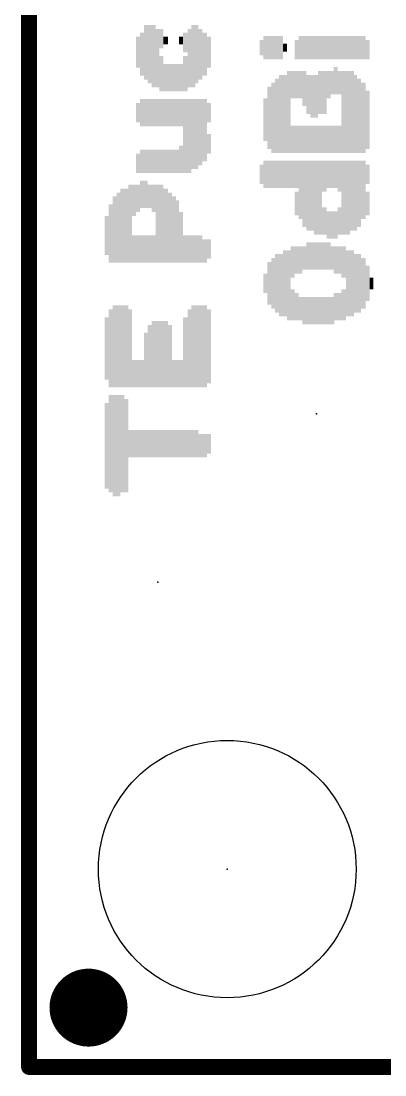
# Model space of a CAD drawing. Extents: x -17 to 166, y -13 to 51.
# Drawn here: x -0.1 to 4.56, y -0.1 to 13.42 of the extents above; entities that cross this region are included whole.
import ezdxf

# ---------------------------------------------------------------- set-up
doc = ezdxf.new("R2010")
doc.units = 0
for name, color, linetype in [('1', 12, 'CONTINUOUS'), ('16', 132, 'CONTINUOUS'), ('20', 31, 'CONTINUOUS'), ('21', 41, 'CONTINUOUS'), ('23', 53, 'CONTINUOUS')]:
    doc.layers.add(name, color=color, linetype=linetype)

# ---------------------------------------------------------------- blocks, each defined once
blk = doc.blocks.new('PIE')
at = {"const_width": 0.5}
blk.add_lwpolyline([(0, -0.25, 1), (0, 0.25, 1), (0, -0.25)], format="xyb", dxfattribs=at)
blk = doc.blocks.new('RECT')
blk.add_solid([(-0.5, -0.5), (0.5, -0.5), (-0.5, 0.5), (0.5, 0.5)])

msp = doc.modelspace()

# ---------------------------------------------------------------- linework, layer by layer
at = {"layer": '1', "const_width": 0.2032}
for points in [[(0, 0), (0, 22.86)], [(25.4, 0), (0, 0)]]:
    msp.add_lwpolyline(points, dxfattribs=at)
at = {"layer": '1', "const_width": 0.1016}
for points in [[(0, 0.0508, 1), (0, -0.0508)], [(-0.0508, 0, 1), (0.0508, 0)]]:
    msp.add_lwpolyline(points, format="xyb", dxfattribs=at)
at = {"layer": '16', "const_width": 0.2032}
for points in [[(0, 0), (0, 22.86)], [(25.4, 0), (0, 0)]]:
    msp.add_lwpolyline(points, dxfattribs=at)
at = {"layer": '16', "const_width": 0.1016}
for points in [[(0, 0.0508, 1), (0, -0.0508)], [(-0.0508, 0, 1), (0.0508, 0)]]:
    msp.add_lwpolyline(points, format="xyb", dxfattribs=at)
at = {"layer": '20', "const_width": 0.2032}
for points in [[(0, 0), (0, 35.56)], [(60.96, 0), (0, 0)]]:
    msp.add_lwpolyline(points, dxfattribs=at)
at = {"layer": '20', "const_width": 0.1016}
for points in [[(0, 0.0508, 1), (0, -0.0508)], [(-0.0508, 0, 1), (0.0508, 0)]]:
    msp.add_lwpolyline(points, format="xyb", dxfattribs=at)
at = {"layer": '20'}
msp.add_circle((2.54, 2.54), 1.651, dxfattribs=at)
at = {"layer": '23'}
for p in [(3.683, 8.382), (1.651, 6.223), (2.54, 2.54), (0.762, 0.762)]:
    msp.add_point(p, dxfattribs=at)

# ---------------------------------------------------------------- block references
at = {"layer": '1'}
msp.add_blockref('PIE', (0.762, 0.762), dxfattribs=at)
at = {"layer": '21', "rotation": 90}
for p, xscale, yscale in [((1.446, 12.998), 0.55, 0.05), ((1.496, 13.023), 0.7, 0.05), ((1.546, 12.998), 0.75, 0.05), ((1.596, 12.973), 0.8, 0.05), ((1.646, 12.948), 0.75, 0.05), ((1.696, 13.198), 0.25, 0.05), ((2.001, 13.148), 0.25, 0.06), ((2.056, 12.948), 0.75, 0.05), ((2.106, 12.973), 0.8, 0.05), ((2.146, 12.998), 0.75, 0.05), ((2.196, 12.998), 0.65, 0.05), ((2.251, 12.998), 0.55, 0.06), ((1.396, 13.023), 0.4, 0.05), ((1.751, 13.173), 0.1, 0.06), ((1.946, 13.173), 0.1, 0.05), ((2.306, 13.023), 0.4, 0.05), ((2.978, 13.082), 0.2, 0.05), ((3.028, 13.082), 0.3, 0.05), ((3.078, 13.082), 0.3, 0.05), ((3.128, 13.082), 0.3, 0.05), ((3.178, 13.082), 0.3, 0.05), ((3.228, 13.082), 0.3, 0.05), ((3.278, 13.082), 0.1, 0.05), ((3.428, 13.057), 0.25, 0.05), ((3.478, 13.082), 0.3, 0.05), ((3.528, 13.082), 0.3, 0.05), ((3.578, 13.082), 0.3, 0.05), ((3.628, 13.082), 0.3, 0.05), ((3.678, 13.082), 0.3, 0.05), ((3.728, 13.082), 0.3, 0.05), ((3.783, 13.082), 0.3, 0.06), ((3.838, 13.082), 0.3, 0.05), ((3.888, 13.082), 0.3, 0.05), ((3.928, 13.082), 0.3, 0.05), ((3.978, 13.082), 0.3, 0.05), ((4.033, 13.082), 0.3, 0.06), ((4.088, 13.082), 0.3, 0.05), ((4.138, 13.082), 0.3, 0.05), ((4.178, 13.082), 0.3, 0.05), ((4.228, 13.082), 0.3, 0.05), ((4.283, 13.082), 0.3, 0.06), ((4.338, 13.057), 0.25, 0.05), ((1.696, 12.748), 0.45, 0.05), ((1.751, 12.698), 0.35, 0.06), ((1.806, 12.698), 0.35, 0.05), ((1.856, 12.698), 0.35, 0.05), ((1.896, 12.698), 0.35, 0.05), ((1.946, 12.698), 0.35, 0.05), ((2.001, 12.748), 0.45, 0.06), ((3.328, 12.257), 1.05, 0.05), ((3.378, 12.607), 0.35, 0.05), ((3.428, 12.607), 0.35, 0.05), ((3.478, 12.607), 0.35, 0.05), ((3.528, 12.557), 0.45, 0.05), ((3.578, 12.482), 0.5, 0.05), ((3.628, 12.457), 0.55, 0.05), ((3.678, 12.457), 0.55, 0.05), ((3.728, 12.507), 0.55, 0.05), ((3.783, 12.507), 0.55, 0.06), ((3.838, 12.607), 0.35, 0.05), ((3.888, 12.632), 0.3, 0.05), ((3.928, 12.657), 0.35, 0.05), ((3.978, 12.632), 0.3, 0.05), ((4.033, 12.257), 1.05, 0.06), ((4.088, 12.257), 1.05, 0.05), ((4.138, 12.257), 1.05, 0.05), ((3.078, 12.182), 0.8, 0.05), ((3.128, 12.182), 0.9, 0.05), ((3.178, 12.207), 0.95, 0.05), ((4.228, 12.207), 0.95, 0.05), ((4.283, 12.182), 0.9, 0.06), ((4.338, 12.157), 0.75, 0.05), ((1.396, 12.248), 0.25, 0.05), ((1.446, 12.248), 0.35, 0.05), ((1.496, 12.248), 0.35, 0.05), ((1.546, 12.248), 0.35, 0.05), ((1.596, 12.248), 0.35, 0.05), ((1.646, 12.248), 0.35, 0.05), ((1.696, 12.248), 0.35, 0.05), ((1.751, 12.248), 0.35, 0.06), ((1.806, 12.248), 0.35, 0.05), ((1.856, 12.248), 0.35, 0.05), ((1.896, 12.248), 0.35, 0.05), ((1.946, 12.248), 0.35, 0.05), ((2.001, 11.948), 0.95, 0.06), ((2.056, 11.948), 0.95, 0.05), ((2.106, 11.973), 0.9, 0.05), ((2.146, 11.973), 0.9, 0.05), ((2.196, 11.998), 0.85, 0.05), ((2.251, 12.023), 0.8, 0.06), ((2.306, 12.248), 0.25, 0.05), ((3.028, 12.157), 0.55, 0.05), ((3.378, 11.907), 0.35, 0.05), ((3.428, 11.907), 0.35, 0.05), ((3.478, 11.907), 0.35, 0.05), ((3.528, 11.907), 0.35, 0.05), ((3.578, 11.907), 0.35, 0.05), ((3.628, 11.907), 0.35, 0.05), ((3.678, 11.907), 0.35, 0.05), ((3.728, 11.907), 0.35, 0.05), ((3.783, 11.907), 0.35, 0.06), ((3.838, 11.907), 0.35, 0.05), ((3.888, 11.907), 0.35, 0.05), ((3.928, 11.907), 0.35, 0.05), ((3.978, 11.907), 0.35, 0.05), ((2.306, 11.848), 0.25, 0.05), ((1.446, 11.623), 0.3, 0.05), ((1.496, 11.623), 0.3, 0.05), ((1.546, 11.623), 0.3, 0.05), ((1.596, 11.623), 0.3, 0.05), ((1.646, 11.623), 0.3, 0.05), ((1.696, 11.623), 0.3, 0.05), ((1.751, 11.623), 0.3, 0.06), ((1.806, 11.623), 0.3, 0.05), ((1.856, 11.623), 0.3, 0.05), ((1.896, 11.623), 0.3, 0.05), ((1.946, 11.648), 0.35, 0.05), ((1.396, 11.598), 0.25, 0.05), ((3.028, 11.457), 0.35, 0.05), ((3.078, 11.457), 0.35, 0.05), ((3.128, 11.457), 0.35, 0.05), ((3.178, 11.457), 0.35, 0.05), ((3.228, 11.457), 0.35, 0.05), ((3.278, 11.457), 0.35, 0.05), ((3.328, 11.457), 0.35, 0.05), ((3.378, 11.457), 0.35, 0.05), ((3.428, 11.457), 0.35, 0.05), ((3.478, 11.257), 0.75, 0.05), ((3.528, 11.207), 0.85, 0.05), ((3.578, 11.182), 0.9, 0.05), ((3.628, 11.182), 0.9, 0.05), ((3.678, 11.157), 0.95, 0.05), ((3.728, 11.157), 0.95, 0.05), ((3.783, 11.432), 0.4, 0.06), ((3.838, 11.457), 0.35, 0.05), ((3.888, 11.457), 0.35, 0.05), ((3.928, 11.457), 0.35, 0.05), ((3.978, 11.432), 0.4, 0.05), ((4.033, 11.157), 0.95, 0.06), ((4.088, 11.157), 0.95, 0.05), ((4.138, 11.182), 0.9, 0.05), ((4.178, 11.182), 0.9, 0.05), ((4.228, 11.207), 0.85, 0.05), ((4.283, 11.257), 0.75, 0.06), ((2.978, 11.457), 0.25, 0.05), ((4.338, 11.457), 0.25, 0.05), ((1.446, 11.198), 0.35, 0.05), ((1.496, 11.198), 0.35, 0.05), ((1.196, 10.798), 0.95, 0.05), ((1.246, 10.798), 0.95, 0.05), ((1.346, 11.123), 0.4, 0.05), ((1.396, 11.148), 0.35, 0.05), ((1.546, 11.173), 0.3, 0.05), ((1.596, 11.148), 0.35, 0.05), ((1.751, 10.798), 0.95, 0.06), ((3.428, 11.082), 0.3, 0.05), ((4.338, 11.082), 0.3, 0.05), ((1.096, 10.748), 0.85, 0.05), ((1.146, 10.773), 0.9, 0.05), ((1.806, 10.773), 0.9, 0.05), ((1.856, 10.748), 0.85, 0.05), ((1.896, 10.723), 0.8, 0.05), ((1.046, 10.698), 0.75, 0.05), ((1.946, 10.648), 0.65, 0.05), ((3.783, 10.857), 0.35, 0.06), ((3.838, 10.807), 0.35, 0.05), ((3.888, 10.807), 0.35, 0.05), ((3.928, 10.807), 0.35, 0.05), ((3.978, 10.857), 0.35, 0.05), ((0.996, 10.673), 0.5, 0.05), ((1.346, 10.498), 0.35, 0.05), ((1.396, 10.498), 0.35, 0.05), ((1.446, 10.498), 0.35, 0.05), ((1.496, 10.498), 0.35, 0.05), ((1.546, 10.498), 0.35, 0.05), ((1.596, 10.498), 0.35, 0.05), ((2.001, 10.498), 0.35, 0.06), ((2.056, 10.498), 0.35, 0.05), ((2.106, 10.498), 0.35, 0.05), ((2.146, 10.498), 0.35, 0.05), ((2.196, 10.498), 0.35, 0.05), ((2.251, 10.473), 0.3, 0.06), ((2.306, 10.498), 0.25, 0.05), ((3.578, 10.407), 0.35, 0.05), ((3.628, 10.407), 0.35, 0.05), ((3.678, 10.407), 0.35, 0.05), ((3.728, 10.407), 0.35, 0.05), ((3.783, 10.407), 0.35, 0.06), ((3.838, 10.407), 0.35, 0.05), ((3.178, 10.057), 0.75, 0.05), ((3.228, 10.032), 0.8, 0.05), ((3.278, 10.057), 0.85, 0.05), ((3.328, 10.032), 0.9, 0.05), ((3.378, 10.332), 0.4, 0.05), ((3.428, 10.357), 0.35, 0.05), ((3.478, 10.357), 0.35, 0.05), ((3.528, 10.382), 0.3, 0.05), ((3.888, 10.382), 0.3, 0.05), ((3.928, 10.357), 0.35, 0.05), ((3.978, 10.357), 0.35, 0.05), ((4.033, 10.332), 0.4, 0.06), ((4.088, 10.057), 0.85, 0.05), ((4.138, 10.057), 0.85, 0.05), ((4.178, 10.057), 0.75, 0.05), ((4.228, 10.057), 0.75, 0.05), ((3.078, 10.057), 0.55, 0.05), ((3.128, 10.057), 0.65, 0.05), ((4.283, 10.057), 0.65, 0.06), ((4.338, 10.057), 0.45, 0.05), ((3.028, 10.057), 0.25, 0.05), ((4.388, 10.057), 0.15, 0.05), ((3.378, 9.782), 0.4, 0.05), ((3.428, 9.757), 0.35, 0.05), ((3.478, 9.732), 0.3, 0.05), ((3.528, 9.707), 0.35, 0.05), ((3.578, 9.707), 0.35, 0.05), ((3.628, 9.707), 0.35, 0.05), ((3.678, 9.707), 0.35, 0.05), ((3.728, 9.707), 0.35, 0.05), ((3.783, 9.707), 0.35, 0.06), ((3.838, 9.707), 0.35, 0.05), ((3.888, 9.707), 0.35, 0.05), ((3.928, 9.757), 0.35, 0.05), ((3.978, 9.757), 0.35, 0.05), ((4.033, 9.782), 0.4, 0.06), ((1.096, 9.248), 1.05, 0.05), ((1.146, 9.248), 1.05, 0.05), ((1.196, 9.248), 1.05, 0.05), ((1.246, 9.248), 1.05, 0.05), ((2.106, 9.248), 1.05, 0.05), ((2.146, 9.248), 1.05, 0.05), ((2.196, 9.248), 1.05, 0.05), ((2.251, 9.248), 1.05, 0.06), ((0.996, 9.223), 0.8, 0.05), ((2.001, 9.173), 0.9, 0.06), ((2.306, 9.248), 0.95, 0.05), ((1.546, 9.123), 0.8, 0.05), ((1.596, 9.148), 0.85, 0.05), ((1.646, 9.148), 0.85, 0.05), ((1.696, 9.148), 0.85, 0.05), ((1.751, 9.148), 0.85, 0.06), ((1.806, 9.123), 0.8, 0.05), ((1.496, 9.073), 0.7, 0.05), ((1.346, 8.898), 0.35, 0.05), ((1.396, 8.898), 0.35, 0.05), ((1.446, 8.898), 0.35, 0.05), ((1.856, 8.898), 0.35, 0.05), ((1.896, 8.898), 0.35, 0.05), ((1.946, 8.898), 0.35, 0.05), ((0.996, 7.973), 1.1, 0.05), ((1.046, 7.998), 1.25, 0.05), ((1.096, 7.973), 1.3, 0.05), ((1.146, 7.973), 1.3, 0.05), ((1.196, 7.998), 1.25, 0.05), ((1.246, 7.973), 1.2, 0.05), ((1.296, 7.998), 0.35, 0.05), ((1.346, 7.998), 0.35, 0.05), ((1.396, 7.998), 0.35, 0.05), ((1.446, 7.998), 0.35, 0.05), ((1.496, 7.998), 0.35, 0.05), ((1.546, 7.998), 0.35, 0.05), ((1.596, 7.998), 0.35, 0.05), ((1.646, 7.998), 0.35, 0.05), ((1.696, 7.998), 0.35, 0.05), ((1.751, 7.998), 0.35, 0.06), ((1.806, 7.998), 0.35, 0.05), ((1.856, 7.998), 0.35, 0.05), ((1.896, 7.998), 0.35, 0.05), ((1.946, 7.998), 0.35, 0.05), ((2.001, 7.998), 0.35, 0.06), ((2.056, 7.998), 0.35, 0.05), ((2.106, 7.998), 0.35, 0.05), ((2.146, 7.998), 0.35, 0.05), ((2.196, 7.973), 0.3, 0.05), ((2.251, 7.973), 0.3, 0.06), ((2.306, 7.998), 0.25, 0.05)]:
    msp.add_blockref('RECT', p, dxfattribs=dict(at, xscale=xscale, yscale=yscale))
at = {"layer": '21', "yscale": 0.05, "rotation": 90}
for p in [(3.228, 12.232), (3.278, 12.232), (4.178, 12.232), (1.296, 10.823), (1.646, 10.823), (1.696, 10.823), (1.046, 9.223), (1.296, 9.223), (2.056, 9.223)]:
    msp.add_blockref('RECT', p, dxfattribs=at)

doc.saveas('drawing.dxf')
